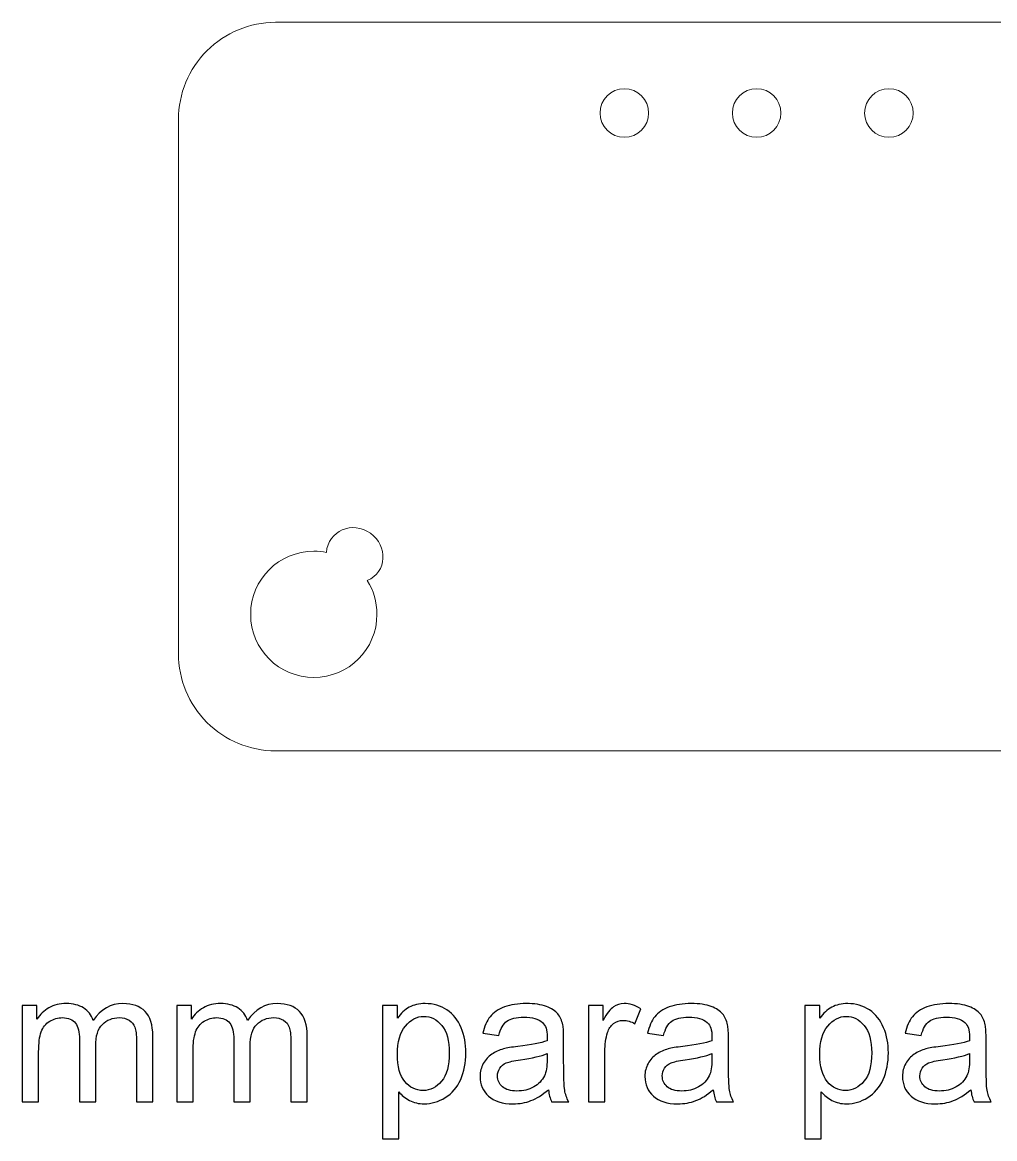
# Model space of a CAD drawing. Header units: millimetres. Extents: x -142 to 80, y -99 to 99.
# Drawn here: x -89.39 to -69.37, y -98.98 to -76 of the extents above; entities that cross this region are included whole.
import ezdxf

# ---------------------------------------------------------------- set-up
doc = ezdxf.new("R2010")
doc.units = ezdxf.units.MM
doc.header["$MEASUREMENT"] = 0
doc.layers.add('Layer 1', color=7, linetype='Continuous')

msp = doc.modelspace()

# ---------------------------------------------------------------- linework, layer by layer
at = {"layer": 'Layer 1', "lineweight": 15}
for points in [[(-84.171, -75.9999), (-84.7014, -75.9999), (-85.2101, -76.2106), (-85.5852, -76.5857), (-85.5852, -76.5857), (-85.9603, -76.9608), (-86.171, -77.4695), (-86.171, -77.9999)], [(-86.171, -88.9999), (-86.171, -89.5303), (-85.9603, -90.039), (-85.5852, -90.4141), (-85.5852, -90.4141), (-85.2101, -90.7892), (-84.7014, -90.9999), (-84.171, -90.9999)]]:
    msp.add_open_spline(points, degree=3, knots=[0, 0, 0, 0, 0.3333333, 0.3333333, 0.3333333, 0.3333333, 1, 1, 1, 1], dxfattribs=at)
for points in [[(-58.171, -75.9999), (-58.171, -75.9999), (-84.171, -75.9999), (-84.171, -75.9999)], [(-86.171, -77.9999), (-86.171, -77.9999), (-86.171, -88.9999), (-86.171, -88.9999)], [(-84.171, -90.9999), (-84.171, -90.9999), (-58.171, -90.9999), (-58.171, -90.9999)]]:
    msp.add_open_spline(points, degree=3, dxfattribs=at)
at = {"layer": 'Layer 1', "color": 5, "lineweight": 9}
for points in [[(-76.9908, -78.3671), (-76.7147, -78.3671), (-76.4909, -78.1433), (-76.4909, -77.8671), (-76.4909, -77.8671), (-76.4909, -77.591), (-76.7147, -77.3671), (-76.9908, -77.3671), (-76.9908, -77.3671), (-77.267, -77.3671), (-77.4908, -77.591), (-77.4908, -77.8671), (-77.4908, -77.8671), (-77.4908, -78.1433), (-77.267, -78.3671), (-76.9908, -78.3671)], [(-74.2674, -78.3671), (-73.9913, -78.3671), (-73.7674, -78.1433), (-73.7674, -77.8671), (-73.7674, -77.8671), (-73.7674, -77.591), (-73.9913, -77.3671), (-74.2674, -77.3671), (-74.2674, -77.3671), (-74.5436, -77.3671), (-74.7674, -77.591), (-74.7674, -77.8671), (-74.7674, -77.8671), (-74.7674, -78.1433), (-74.5436, -78.3671), (-74.2674, -78.3671)], [(-71.544, -78.3671), (-71.2678, -78.3671), (-71.044, -78.1433), (-71.044, -77.8671), (-71.044, -77.8671), (-71.044, -77.591), (-71.2678, -77.3671), (-71.544, -77.3671), (-71.544, -77.3671), (-71.8201, -77.3671), (-72.044, -77.591), (-72.044, -77.8671), (-72.044, -77.8671), (-72.044, -78.1433), (-71.8201, -78.3671), (-71.544, -78.3671)]]:
    msp.add_open_spline(points, degree=3, knots=[0, 0, 0, 0, 0.2, 0.2, 0.2, 0.2, 0.4, 0.4, 0.4, 0.4, 0.6, 0.6, 0.6, 0.6, 1, 1, 1, 1], dxfattribs=at)
at = {"layer": 'Layer 1', "color": 250, "lineweight": 9}
for points, knots in [([(-82.2841, -87.4958), (-81.8725, -87.3178), (-81.8546, -86.7776), (-82.2201, -86.5177), (-82.2201, -86.5177), (-82.5856, -86.258), (-83.0919, -86.4674), (-83.1246, -86.9147)], [0, 0, 0, 0, 0.3333333, 0.3333333, 0.3333333, 0.3333333, 1, 1, 1, 1]), ([(-82.2841, -87.4958), (-82.1575, -87.6963), (-82.0842, -87.934), (-82.0842, -88.1888), (-82.0842, -88.1888), (-82.0842, -88.9068), (-82.6662, -89.4888), (-83.3842, -89.4888), (-83.3842, -89.4888), (-84.1022, -89.4888), (-84.6842, -88.9068), (-84.6842, -88.1888), (-84.6842, -88.1888), (-84.6842, -87.4708), (-84.1022, -86.8888), (-83.3842, -86.8888), (-83.3842, -86.8888), (-83.2953, -86.8888), (-83.2084, -86.8977), (-83.1246, -86.9147)], [0, 0, 0, 0, 0.1666667, 0.1666667, 0.1666667, 0.1666667, 0.3333333, 0.3333333, 0.3333333, 0.3333333, 0.5, 0.5, 0.5, 0.5, 0.6666667, 0.6666667, 0.6666667, 0.6666667, 1, 1, 1, 1])]:
    msp.add_open_spline(points, degree=3, knots=knots, dxfattribs=at)
at = {"layer": 'Layer 1', "color": 250}
for points, knots in [([(-89.3855, -98.2257), (-89.3855, -98.2257), (-89.3855, -96.2454), (-89.3855, -96.2454), (-89.3855, -96.2454), (-89.3855, -96.2454), (-89.084, -96.2454), (-89.084, -96.2454), (-89.084, -96.2454), (-89.084, -96.2454), (-89.084, -96.5252), (-89.084, -96.5252), (-89.084, -96.5252), (-89.0224, -96.4286), (-88.9397, -96.3503), (-88.8367, -96.2918), (-88.8367, -96.2918), (-88.7336, -96.2327), (-88.6166, -96.2034), (-88.485, -96.2034), (-88.485, -96.2034), (-88.3387, -96.2034), (-88.2185, -96.234), (-88.1251, -96.2944), (-88.1251, -96.2944), (-88.0316, -96.3554), (-87.9654, -96.44), (-87.9273, -96.5494), (-87.9273, -96.5494), (-87.7696, -96.3185), (-87.5654, -96.2034), (-87.3136, -96.2034), (-87.3136, -96.2034), (-87.1165, -96.2034), (-86.9645, -96.2575), (-86.8589, -96.3662), (-86.8589, -96.3662), (-86.7527, -96.475), (-86.6993, -96.6422), (-86.6993, -96.868), (-86.6993, -96.868), (-86.6993, -96.868), (-86.6993, -98.2257), (-86.6993, -98.2257), (-86.6993, -98.2257), (-86.6993, -98.2257), (-87.0351, -98.2257), (-87.0351, -98.2257), (-87.0351, -98.2257), (-87.0351, -98.2257), (-87.0351, -96.9793), (-87.0351, -96.9793), (-87.0351, -96.9793), (-87.0351, -96.8457), (-87.0465, -96.7491), (-87.0681, -96.6899), (-87.0681, -96.6899), (-87.0898, -96.6308), (-87.1292, -96.5837), (-87.187, -96.5475), (-87.187, -96.5475), (-87.2443, -96.5112), (-87.3117, -96.4934), (-87.3886, -96.4934), (-87.3886, -96.4934), (-87.5285, -96.4934), (-87.6443, -96.5398), (-87.7365, -96.6321), (-87.7365, -96.6321), (-87.8287, -96.7249), (-87.8745, -96.8731), (-87.8745, -97.0766), (-87.8745, -97.0766), (-87.8745, -97.0766), (-87.8745, -98.2257), (-87.8745, -98.2257), (-87.8745, -98.2257), (-87.8745, -98.2257), (-88.2103, -98.2257), (-88.2103, -98.2257), (-88.2103, -98.2257), (-88.2103, -98.2257), (-88.2103, -96.9405), (-88.2103, -96.9405), (-88.2103, -96.9405), (-88.2103, -96.7917), (-88.2376, -96.6797), (-88.2923, -96.6053), (-88.2923, -96.6053), (-88.347, -96.5309), (-88.4367, -96.4934), (-88.5607, -96.4934), (-88.5607, -96.4934), (-88.6548, -96.4934), (-88.7419, -96.5182), (-88.822, -96.5678), (-88.822, -96.5678), (-88.9022, -96.6174), (-88.96, -96.6899), (-88.9963, -96.7859), (-88.9963, -96.7859), (-89.0319, -96.8813), (-89.0497, -97.0193), (-89.0497, -97.1993), (-89.0497, -97.1993), (-89.0497, -97.1993), (-89.0497, -98.2257), (-89.0497, -98.2257), (-89.0497, -98.2257), (-89.0497, -98.2257), (-89.3855, -98.2257), (-89.3855, -98.2257)], [0, 0, 0, 0, 0.0344828, 0.0344828, 0.0344828, 0.0344828, 0.0689655, 0.0689655, 0.0689655, 0.0689655, 0.1034483, 0.1034483, 0.1034483, 0.1034483, 0.137931, 0.137931, 0.137931, 0.137931, 0.1724138, 0.1724138, 0.1724138, 0.1724138, 0.2068966, 0.2068966, 0.2068966, 0.2068966, 0.2413793, 0.2413793, 0.2413793, 0.2413793, 0.2758621, 0.2758621, 0.2758621, 0.2758621, 0.3103448, 0.3103448, 0.3103448, 0.3103448, 0.3448276, 0.3448276, 0.3448276, 0.3448276, 0.3793103, 0.3793103, 0.3793103, 0.3793103, 0.4137931, 0.4137931, 0.4137931, 0.4137931, 0.4482759, 0.4482759, 0.4482759, 0.4482759, 0.4827586, 0.4827586, 0.4827586, 0.4827586, 0.5172414, 0.5172414, 0.5172414, 0.5172414, 0.5517241, 0.5517241, 0.5517241, 0.5517241, 0.5862069, 0.5862069, 0.5862069, 0.5862069, 0.6206897, 0.6206897, 0.6206897, 0.6206897, 0.6551724, 0.6551724, 0.6551724, 0.6551724, 0.6896552, 0.6896552, 0.6896552, 0.6896552, 0.7241379, 0.7241379, 0.7241379, 0.7241379, 0.7586207, 0.7586207, 0.7586207, 0.7586207, 0.7931034, 0.7931034, 0.7931034, 0.7931034, 0.8275862, 0.8275862, 0.8275862, 0.8275862, 0.862069, 0.862069, 0.862069, 0.862069, 0.8965517, 0.8965517, 0.8965517, 0.8965517, 0.9310345, 0.9310345, 0.9310345, 0.9310345, 1, 1, 1, 1]), ([(-86.2071, -98.2257), (-86.2071, -98.2257), (-86.2071, -96.2454), (-86.2071, -96.2454), (-86.2071, -96.2454), (-86.2071, -96.2454), (-85.9056, -96.2454), (-85.9056, -96.2454), (-85.9056, -96.2454), (-85.9056, -96.2454), (-85.9056, -96.5252), (-85.9056, -96.5252), (-85.9056, -96.5252), (-85.844, -96.4286), (-85.7613, -96.3503), (-85.6583, -96.2918), (-85.6583, -96.2918), (-85.5552, -96.2327), (-85.4382, -96.2034), (-85.3066, -96.2034), (-85.3066, -96.2034), (-85.1603, -96.2034), (-85.0401, -96.234), (-84.9467, -96.2944), (-84.9467, -96.2944), (-84.8532, -96.3554), (-84.787, -96.44), (-84.7489, -96.5494), (-84.7489, -96.5494), (-84.5912, -96.3185), (-84.387, -96.2034), (-84.1352, -96.2034), (-84.1352, -96.2034), (-83.9381, -96.2034), (-83.7861, -96.2575), (-83.6805, -96.3662), (-83.6805, -96.3662), (-83.5743, -96.475), (-83.5209, -96.6422), (-83.5209, -96.868), (-83.5209, -96.868), (-83.5209, -96.868), (-83.5209, -98.2257), (-83.5209, -98.2257), (-83.5209, -98.2257), (-83.5209, -98.2257), (-83.8567, -98.2257), (-83.8567, -98.2257), (-83.8567, -98.2257), (-83.8567, -98.2257), (-83.8567, -96.9793), (-83.8567, -96.9793), (-83.8567, -96.9793), (-83.8567, -96.8457), (-83.8681, -96.7491), (-83.8897, -96.6899), (-83.8897, -96.6899), (-83.9114, -96.6308), (-83.9508, -96.5837), (-84.0086, -96.5475), (-84.0086, -96.5475), (-84.0659, -96.5112), (-84.1333, -96.4934), (-84.2102, -96.4934), (-84.2102, -96.4934), (-84.3501, -96.4934), (-84.4659, -96.5398), (-84.5581, -96.6321), (-84.5581, -96.6321), (-84.6503, -96.7249), (-84.6961, -96.8731), (-84.6961, -97.0766), (-84.6961, -97.0766), (-84.6961, -97.0766), (-84.6961, -98.2257), (-84.6961, -98.2257), (-84.6961, -98.2257), (-84.6961, -98.2257), (-85.0319, -98.2257), (-85.0319, -98.2257), (-85.0319, -98.2257), (-85.0319, -98.2257), (-85.0319, -96.9405), (-85.0319, -96.9405), (-85.0319, -96.9405), (-85.0319, -96.7917), (-85.0592, -96.6797), (-85.1139, -96.6053), (-85.1139, -96.6053), (-85.1686, -96.5309), (-85.2583, -96.4934), (-85.3823, -96.4934), (-85.3823, -96.4934), (-85.4764, -96.4934), (-85.5635, -96.5182), (-85.6436, -96.5678), (-85.6436, -96.5678), (-85.7238, -96.6174), (-85.7816, -96.6899), (-85.8179, -96.7859), (-85.8179, -96.7859), (-85.8535, -96.8813), (-85.8713, -97.0193), (-85.8713, -97.1993), (-85.8713, -97.1993), (-85.8713, -97.1993), (-85.8713, -98.2257), (-85.8713, -98.2257), (-85.8713, -98.2257), (-85.8713, -98.2257), (-86.2071, -98.2257), (-86.2071, -98.2257)], [0, 0, 0, 0, 0.0344828, 0.0344828, 0.0344828, 0.0344828, 0.0689655, 0.0689655, 0.0689655, 0.0689655, 0.1034483, 0.1034483, 0.1034483, 0.1034483, 0.137931, 0.137931, 0.137931, 0.137931, 0.1724138, 0.1724138, 0.1724138, 0.1724138, 0.2068966, 0.2068966, 0.2068966, 0.2068966, 0.2413793, 0.2413793, 0.2413793, 0.2413793, 0.2758621, 0.2758621, 0.2758621, 0.2758621, 0.3103448, 0.3103448, 0.3103448, 0.3103448, 0.3448276, 0.3448276, 0.3448276, 0.3448276, 0.3793103, 0.3793103, 0.3793103, 0.3793103, 0.4137931, 0.4137931, 0.4137931, 0.4137931, 0.4482759, 0.4482759, 0.4482759, 0.4482759, 0.4827586, 0.4827586, 0.4827586, 0.4827586, 0.5172414, 0.5172414, 0.5172414, 0.5172414, 0.5517241, 0.5517241, 0.5517241, 0.5517241, 0.5862069, 0.5862069, 0.5862069, 0.5862069, 0.6206897, 0.6206897, 0.6206897, 0.6206897, 0.6551724, 0.6551724, 0.6551724, 0.6551724, 0.6896552, 0.6896552, 0.6896552, 0.6896552, 0.7241379, 0.7241379, 0.7241379, 0.7241379, 0.7586207, 0.7586207, 0.7586207, 0.7586207, 0.7931034, 0.7931034, 0.7931034, 0.7931034, 0.8275862, 0.8275862, 0.8275862, 0.8275862, 0.862069, 0.862069, 0.862069, 0.862069, 0.8965517, 0.8965517, 0.8965517, 0.8965517, 0.9310345, 0.9310345, 0.9310345, 0.9310345, 1, 1, 1, 1]), ([(-81.9686, -98.985), (-81.9686, -98.985), (-81.9686, -96.2454), (-81.9686, -96.2454), (-81.9686, -96.2454), (-81.9686, -96.2454), (-81.6633, -96.2454), (-81.6633, -96.2454), (-81.6633, -96.2454), (-81.6633, -96.2454), (-81.6633, -96.5055), (-81.6633, -96.5055), (-81.6633, -96.5055), (-81.5915, -96.405), (-81.5101, -96.3293), (-81.4191, -96.2791), (-81.4191, -96.2791), (-81.3288, -96.2289), (-81.2188, -96.2034), (-81.0897, -96.2034), (-81.0897, -96.2034), (-80.9206, -96.2034), (-80.7717, -96.2467), (-80.6426, -96.3338), (-80.6426, -96.3338), (-80.5136, -96.4203), (-80.4163, -96.543), (-80.3501, -96.7007), (-80.3501, -96.7007), (-80.2846, -96.8591), (-80.2516, -97.0321), (-80.2516, -97.2209), (-80.2516, -97.2209), (-80.2516, -97.4225), (-80.2878, -97.6044), (-80.3603, -97.7666), (-80.3603, -97.7666), (-80.4328, -97.9281), (-80.5384, -98.0521), (-80.677, -98.1386), (-80.677, -98.1386), (-80.815, -98.2244), (-80.9606, -98.2677), (-81.1132, -98.2677), (-81.1132, -98.2677), (-81.2252, -98.2677), (-81.3256, -98.2441), (-81.414, -98.1971), (-81.414, -98.1971), (-81.5031, -98.15), (-81.5756, -98.0909), (-81.6328, -98.019), (-81.6328, -98.019), (-81.6328, -98.019), (-81.6328, -98.985), (-81.6328, -98.985), (-81.6328, -98.985), (-81.6328, -98.985), (-81.9686, -98.985), (-81.9686, -98.985)], [0, 0, 0, 0, 0.0625, 0.0625, 0.0625, 0.0625, 0.125, 0.125, 0.125, 0.125, 0.1875, 0.1875, 0.1875, 0.1875, 0.25, 0.25, 0.25, 0.25, 0.3125, 0.3125, 0.3125, 0.3125, 0.375, 0.375, 0.375, 0.375, 0.4375, 0.4375, 0.4375, 0.4375, 0.5, 0.5, 0.5, 0.5, 0.5625, 0.5625, 0.5625, 0.5625, 0.625, 0.625, 0.625, 0.625, 0.6875, 0.6875, 0.6875, 0.6875, 0.75, 0.75, 0.75, 0.75, 0.8125, 0.8125, 0.8125, 0.8125, 0.875, 0.875, 0.875, 0.875, 1, 1, 1, 1]), ([(-78.553, -97.9777), (-78.6776, -98.0839), (-78.7978, -98.1583), (-78.9129, -98.2022), (-78.9129, -98.2022), (-79.028, -98.246), (-79.1514, -98.2677), (-79.2837, -98.2677), (-79.2837, -98.2677), (-79.5012, -98.2677), (-79.6684, -98.2149), (-79.7854, -98.1087), (-79.7854, -98.1087), (-79.9024, -98.0031), (-79.9609, -97.8677), (-79.9609, -97.703), (-79.9609, -97.703), (-79.9609, -97.6063), (-79.9387, -97.5179), (-79.8948, -97.4378), (-79.8948, -97.4378), (-79.8503, -97.3577), (-79.7924, -97.2941), (-79.7212, -97.2457), (-79.7212, -97.2457), (-79.6493, -97.1974), (-79.5692, -97.1605), (-79.4795, -97.1357), (-79.4795, -97.1357), (-79.4134, -97.1185), (-79.3136, -97.102), (-79.1806, -97.0855), (-79.1806, -97.0855), (-78.9097, -97.0537), (-78.7094, -97.0149), (-78.5816, -96.9704), (-78.5816, -96.9704), (-78.5803, -96.9246), (-78.5797, -96.8953), (-78.5797, -96.8832), (-78.5797, -96.8832), (-78.5797, -96.7472), (-78.6115, -96.6511), (-78.6751, -96.5952), (-78.6751, -96.5952), (-78.7609, -96.5195), (-78.8888, -96.482), (-79.0579, -96.482), (-79.0579, -96.482), (-79.2163, -96.482), (-79.3333, -96.51), (-79.4083, -96.5653), (-79.4083, -96.5653), (-79.484, -96.6206), (-79.5393, -96.7185), (-79.5756, -96.8597), (-79.5756, -96.8597), (-79.5756, -96.8597), (-79.9037, -96.8139), (-79.9037, -96.8139), (-79.9037, -96.8139), (-79.8738, -96.6734), (-79.8248, -96.5596), (-79.7562, -96.4731), (-79.7562, -96.4731), (-79.6875, -96.3866), (-79.5883, -96.3204), (-79.4586, -96.2734), (-79.4586, -96.2734), (-79.3295, -96.227), (-79.1787, -96.2034), (-79.0083, -96.2034), (-79.0083, -96.2034), (-78.8392, -96.2034), (-78.7012, -96.2231), (-78.595, -96.2632), (-78.595, -96.2632), (-78.4894, -96.3033), (-78.4112, -96.3529), (-78.3616, -96.4133), (-78.3616, -96.4133), (-78.312, -96.4737), (-78.277, -96.55), (-78.2566, -96.6422), (-78.2566, -96.6422), (-78.2458, -96.6995), (-78.2401, -96.8025), (-78.2401, -96.9507), (-78.2401, -96.9507), (-78.2401, -96.9507), (-78.2401, -97.3958), (-78.2401, -97.3958), (-78.2401, -97.3958), (-78.2401, -97.7068), (-78.2331, -97.9033), (-78.2191, -97.9866), (-78.2191, -97.9866), (-78.2058, -98.0699), (-78.1778, -98.1494), (-78.1371, -98.2257), (-78.1371, -98.2257), (-78.1371, -98.2257), (-78.4881, -98.2257), (-78.4881, -98.2257), (-78.4881, -98.2257), (-78.5218, -98.1551), (-78.5434, -98.0724), (-78.553, -97.9777)], [0, 0, 0, 0, 0.0357143, 0.0357143, 0.0357143, 0.0357143, 0.0714286, 0.0714286, 0.0714286, 0.0714286, 0.1071429, 0.1071429, 0.1071429, 0.1071429, 0.1428571, 0.1428571, 0.1428571, 0.1428571, 0.1785714, 0.1785714, 0.1785714, 0.1785714, 0.2142857, 0.2142857, 0.2142857, 0.2142857, 0.25, 0.25, 0.25, 0.25, 0.2857143, 0.2857143, 0.2857143, 0.2857143, 0.3214286, 0.3214286, 0.3214286, 0.3214286, 0.3571429, 0.3571429, 0.3571429, 0.3571429, 0.3928571, 0.3928571, 0.3928571, 0.3928571, 0.4285714, 0.4285714, 0.4285714, 0.4285714, 0.4642857, 0.4642857, 0.4642857, 0.4642857, 0.5, 0.5, 0.5, 0.5, 0.5357143, 0.5357143, 0.5357143, 0.5357143, 0.5714286, 0.5714286, 0.5714286, 0.5714286, 0.6071429, 0.6071429, 0.6071429, 0.6071429, 0.6428571, 0.6428571, 0.6428571, 0.6428571, 0.6785714, 0.6785714, 0.6785714, 0.6785714, 0.7142857, 0.7142857, 0.7142857, 0.7142857, 0.75, 0.75, 0.75, 0.75, 0.7857143, 0.7857143, 0.7857143, 0.7857143, 0.8214286, 0.8214286, 0.8214286, 0.8214286, 0.8571429, 0.8571429, 0.8571429, 0.8571429, 0.8928571, 0.8928571, 0.8928571, 0.8928571, 0.9285714, 0.9285714, 0.9285714, 0.9285714, 1, 1, 1, 1]), ([(-77.7282, -98.2257), (-77.7282, -98.2257), (-77.7282, -96.2454), (-77.7282, -96.2454), (-77.7282, -96.2454), (-77.7282, -96.2454), (-77.4268, -96.2454), (-77.4268, -96.2454), (-77.4268, -96.2454), (-77.4268, -96.2454), (-77.4268, -96.5487), (-77.4268, -96.5487), (-77.4268, -96.5487), (-77.3498, -96.4082), (-77.2786, -96.3154), (-77.2131, -96.2708), (-77.2131, -96.2708), (-77.1476, -96.2257), (-77.0757, -96.2034), (-76.9975, -96.2034), (-76.9975, -96.2034), (-76.8843, -96.2034), (-76.7692, -96.239), (-76.6522, -96.3096), (-76.6522, -96.3096), (-76.6522, -96.3096), (-76.7717, -96.6193), (-76.7717, -96.6193), (-76.7717, -96.6193), (-76.8531, -96.5735), (-76.9345, -96.5507), (-77.0159, -96.5507), (-77.0159, -96.5507), (-77.0891, -96.5507), (-77.1546, -96.5729), (-77.2124, -96.6168), (-77.2124, -96.6168), (-77.2703, -96.6607), (-77.3116, -96.7217), (-77.3365, -96.7999), (-77.3365, -96.7999), (-77.374, -96.9189), (-77.3924, -97.0492), (-77.3924, -97.191), (-77.3924, -97.191), (-77.3924, -97.191), (-77.3924, -98.2257), (-77.3924, -98.2257), (-77.3924, -98.2257), (-77.3924, -98.2257), (-77.7282, -98.2257), (-77.7282, -98.2257)], [0, 0, 0, 0, 0.0714286, 0.0714286, 0.0714286, 0.0714286, 0.1428571, 0.1428571, 0.1428571, 0.1428571, 0.2142857, 0.2142857, 0.2142857, 0.2142857, 0.2857143, 0.2857143, 0.2857143, 0.2857143, 0.3571429, 0.3571429, 0.3571429, 0.3571429, 0.4285714, 0.4285714, 0.4285714, 0.4285714, 0.5, 0.5, 0.5, 0.5, 0.5714286, 0.5714286, 0.5714286, 0.5714286, 0.6428571, 0.6428571, 0.6428571, 0.6428571, 0.7142857, 0.7142857, 0.7142857, 0.7142857, 0.7857143, 0.7857143, 0.7857143, 0.7857143, 0.8571429, 0.8571429, 0.8571429, 0.8571429, 1, 1, 1, 1]), ([(-75.1603, -97.9777), (-75.2849, -98.0839), (-75.4051, -98.1583), (-75.5202, -98.2022), (-75.5202, -98.2022), (-75.6353, -98.246), (-75.7587, -98.2677), (-75.891, -98.2677), (-75.891, -98.2677), (-76.1085, -98.2677), (-76.2757, -98.2149), (-76.3927, -98.1087), (-76.3927, -98.1087), (-76.5097, -98.0031), (-76.5682, -97.8677), (-76.5682, -97.703), (-76.5682, -97.703), (-76.5682, -97.6063), (-76.546, -97.5179), (-76.5021, -97.4378), (-76.5021, -97.4378), (-76.4576, -97.3577), (-76.3997, -97.2941), (-76.3285, -97.2457), (-76.3285, -97.2457), (-76.2566, -97.1974), (-76.1765, -97.1605), (-76.0868, -97.1357), (-76.0868, -97.1357), (-76.0207, -97.1185), (-75.9209, -97.102), (-75.7879, -97.0855), (-75.7879, -97.0855), (-75.517, -97.0537), (-75.3167, -97.0149), (-75.1889, -96.9704), (-75.1889, -96.9704), (-75.1876, -96.9246), (-75.187, -96.8953), (-75.187, -96.8832), (-75.187, -96.8832), (-75.187, -96.7472), (-75.2188, -96.6511), (-75.2824, -96.5952), (-75.2824, -96.5952), (-75.3682, -96.5195), (-75.4961, -96.482), (-75.6652, -96.482), (-75.6652, -96.482), (-75.8236, -96.482), (-75.9406, -96.51), (-76.0156, -96.5653), (-76.0156, -96.5653), (-76.0913, -96.6206), (-76.1466, -96.7185), (-76.1829, -96.8597), (-76.1829, -96.8597), (-76.1829, -96.8597), (-76.511, -96.8139), (-76.511, -96.8139), (-76.511, -96.8139), (-76.4811, -96.6734), (-76.4321, -96.5596), (-76.3635, -96.4731), (-76.3635, -96.4731), (-76.2948, -96.3866), (-76.1956, -96.3204), (-76.0659, -96.2734), (-76.0659, -96.2734), (-75.9368, -96.227), (-75.786, -96.2034), (-75.6156, -96.2034), (-75.6156, -96.2034), (-75.4465, -96.2034), (-75.3085, -96.2231), (-75.2023, -96.2632), (-75.2023, -96.2632), (-75.0967, -96.3033), (-75.0185, -96.3529), (-74.9689, -96.4133), (-74.9689, -96.4133), (-74.9193, -96.4737), (-74.8843, -96.55), (-74.8639, -96.6422), (-74.8639, -96.6422), (-74.8531, -96.6995), (-74.8474, -96.8025), (-74.8474, -96.9507), (-74.8474, -96.9507), (-74.8474, -96.9507), (-74.8474, -97.3958), (-74.8474, -97.3958), (-74.8474, -97.3958), (-74.8474, -97.7068), (-74.8404, -97.9033), (-74.8264, -97.9866), (-74.8264, -97.9866), (-74.8131, -98.0699), (-74.7851, -98.1494), (-74.7444, -98.2257), (-74.7444, -98.2257), (-74.7444, -98.2257), (-75.0954, -98.2257), (-75.0954, -98.2257), (-75.0954, -98.2257), (-75.1291, -98.1551), (-75.1507, -98.0724), (-75.1603, -97.9777)], [0, 0, 0, 0, 0.0357143, 0.0357143, 0.0357143, 0.0357143, 0.0714286, 0.0714286, 0.0714286, 0.0714286, 0.1071429, 0.1071429, 0.1071429, 0.1071429, 0.1428571, 0.1428571, 0.1428571, 0.1428571, 0.1785714, 0.1785714, 0.1785714, 0.1785714, 0.2142857, 0.2142857, 0.2142857, 0.2142857, 0.25, 0.25, 0.25, 0.25, 0.2857143, 0.2857143, 0.2857143, 0.2857143, 0.3214286, 0.3214286, 0.3214286, 0.3214286, 0.3571429, 0.3571429, 0.3571429, 0.3571429, 0.3928571, 0.3928571, 0.3928571, 0.3928571, 0.4285714, 0.4285714, 0.4285714, 0.4285714, 0.4642857, 0.4642857, 0.4642857, 0.4642857, 0.5, 0.5, 0.5, 0.5, 0.5357143, 0.5357143, 0.5357143, 0.5357143, 0.5714286, 0.5714286, 0.5714286, 0.5714286, 0.6071429, 0.6071429, 0.6071429, 0.6071429, 0.6428571, 0.6428571, 0.6428571, 0.6428571, 0.6785714, 0.6785714, 0.6785714, 0.6785714, 0.7142857, 0.7142857, 0.7142857, 0.7142857, 0.75, 0.75, 0.75, 0.75, 0.7857143, 0.7857143, 0.7857143, 0.7857143, 0.8214286, 0.8214286, 0.8214286, 0.8214286, 0.8571429, 0.8571429, 0.8571429, 0.8571429, 0.8928571, 0.8928571, 0.8928571, 0.8928571, 0.9285714, 0.9285714, 0.9285714, 0.9285714, 1, 1, 1, 1]), ([(-73.2716, -98.985), (-73.2716, -98.985), (-73.2716, -96.2454), (-73.2716, -96.2454), (-73.2716, -96.2454), (-73.2716, -96.2454), (-72.9663, -96.2454), (-72.9663, -96.2454), (-72.9663, -96.2454), (-72.9663, -96.2454), (-72.9663, -96.5055), (-72.9663, -96.5055), (-72.9663, -96.5055), (-72.8945, -96.405), (-72.8131, -96.3293), (-72.7221, -96.2791), (-72.7221, -96.2791), (-72.6318, -96.2289), (-72.5218, -96.2034), (-72.3927, -96.2034), (-72.3927, -96.2034), (-72.2236, -96.2034), (-72.0747, -96.2467), (-71.9456, -96.3338), (-71.9456, -96.3338), (-71.8166, -96.4203), (-71.7193, -96.543), (-71.6531, -96.7007), (-71.6531, -96.7007), (-71.5876, -96.8591), (-71.5546, -97.0321), (-71.5546, -97.2209), (-71.5546, -97.2209), (-71.5546, -97.4225), (-71.5908, -97.6044), (-71.6633, -97.7666), (-71.6633, -97.7666), (-71.7358, -97.9281), (-71.8414, -98.0521), (-71.98, -98.1386), (-71.98, -98.1386), (-72.118, -98.2244), (-72.2636, -98.2677), (-72.4162, -98.2677), (-72.4162, -98.2677), (-72.5282, -98.2677), (-72.6286, -98.2441), (-72.717, -98.1971), (-72.717, -98.1971), (-72.8061, -98.15), (-72.8786, -98.0909), (-72.9358, -98.019), (-72.9358, -98.019), (-72.9358, -98.019), (-72.9358, -98.985), (-72.9358, -98.985), (-72.9358, -98.985), (-72.9358, -98.985), (-73.2716, -98.985), (-73.2716, -98.985)], [0, 0, 0, 0, 0.0625, 0.0625, 0.0625, 0.0625, 0.125, 0.125, 0.125, 0.125, 0.1875, 0.1875, 0.1875, 0.1875, 0.25, 0.25, 0.25, 0.25, 0.3125, 0.3125, 0.3125, 0.3125, 0.375, 0.375, 0.375, 0.375, 0.4375, 0.4375, 0.4375, 0.4375, 0.5, 0.5, 0.5, 0.5, 0.5625, 0.5625, 0.5625, 0.5625, 0.625, 0.625, 0.625, 0.625, 0.6875, 0.6875, 0.6875, 0.6875, 0.75, 0.75, 0.75, 0.75, 0.8125, 0.8125, 0.8125, 0.8125, 0.875, 0.875, 0.875, 0.875, 1, 1, 1, 1]), ([(-69.856, -97.9777), (-69.9806, -98.0839), (-70.1008, -98.1583), (-70.2159, -98.2022), (-70.2159, -98.2022), (-70.331, -98.246), (-70.4544, -98.2677), (-70.5867, -98.2677), (-70.5867, -98.2677), (-70.8042, -98.2677), (-70.9714, -98.2149), (-71.0884, -98.1087), (-71.0884, -98.1087), (-71.2054, -98.0031), (-71.2639, -97.8677), (-71.2639, -97.703), (-71.2639, -97.703), (-71.2639, -97.6063), (-71.2417, -97.5179), (-71.1978, -97.4378), (-71.1978, -97.4378), (-71.1533, -97.3577), (-71.0954, -97.2941), (-71.0242, -97.2457), (-71.0242, -97.2457), (-70.9523, -97.1974), (-70.8722, -97.1605), (-70.7825, -97.1357), (-70.7825, -97.1357), (-70.7164, -97.1185), (-70.6166, -97.102), (-70.4836, -97.0855), (-70.4836, -97.0855), (-70.2127, -97.0537), (-70.0124, -97.0149), (-69.8846, -96.9704), (-69.8846, -96.9704), (-69.8833, -96.9246), (-69.8827, -96.8953), (-69.8827, -96.8832), (-69.8827, -96.8832), (-69.8827, -96.7472), (-69.9145, -96.6511), (-69.9781, -96.5952), (-69.9781, -96.5952), (-70.0639, -96.5195), (-70.1918, -96.482), (-70.3609, -96.482), (-70.3609, -96.482), (-70.5193, -96.482), (-70.6363, -96.51), (-70.7113, -96.5653), (-70.7113, -96.5653), (-70.787, -96.6206), (-70.8423, -96.7185), (-70.8786, -96.8597), (-70.8786, -96.8597), (-70.8786, -96.8597), (-71.2067, -96.8139), (-71.2067, -96.8139), (-71.2067, -96.8139), (-71.1768, -96.6734), (-71.1278, -96.5596), (-71.0592, -96.4731), (-71.0592, -96.4731), (-70.9905, -96.3866), (-70.8913, -96.3204), (-70.7616, -96.2734), (-70.7616, -96.2734), (-70.6325, -96.227), (-70.4817, -96.2034), (-70.3113, -96.2034), (-70.3113, -96.2034), (-70.1422, -96.2034), (-70.0042, -96.2231), (-69.898, -96.2632), (-69.898, -96.2632), (-69.7924, -96.3033), (-69.7142, -96.3529), (-69.6646, -96.4133), (-69.6646, -96.4133), (-69.615, -96.4737), (-69.58, -96.55), (-69.5596, -96.6422), (-69.5596, -96.6422), (-69.5488, -96.6995), (-69.5431, -96.8025), (-69.5431, -96.9507), (-69.5431, -96.9507), (-69.5431, -96.9507), (-69.5431, -97.3958), (-69.5431, -97.3958), (-69.5431, -97.3958), (-69.5431, -97.7068), (-69.5361, -97.9033), (-69.5221, -97.9866), (-69.5221, -97.9866), (-69.5088, -98.0699), (-69.4808, -98.1494), (-69.4401, -98.2257), (-69.4401, -98.2257), (-69.4401, -98.2257), (-69.7911, -98.2257), (-69.7911, -98.2257), (-69.7911, -98.2257), (-69.8248, -98.1551), (-69.8464, -98.0724), (-69.856, -97.9777)], [0, 0, 0, 0, 0.0357143, 0.0357143, 0.0357143, 0.0357143, 0.0714286, 0.0714286, 0.0714286, 0.0714286, 0.1071429, 0.1071429, 0.1071429, 0.1071429, 0.1428571, 0.1428571, 0.1428571, 0.1428571, 0.1785714, 0.1785714, 0.1785714, 0.1785714, 0.2142857, 0.2142857, 0.2142857, 0.2142857, 0.25, 0.25, 0.25, 0.25, 0.2857143, 0.2857143, 0.2857143, 0.2857143, 0.3214286, 0.3214286, 0.3214286, 0.3214286, 0.3571429, 0.3571429, 0.3571429, 0.3571429, 0.3928571, 0.3928571, 0.3928571, 0.3928571, 0.4285714, 0.4285714, 0.4285714, 0.4285714, 0.4642857, 0.4642857, 0.4642857, 0.4642857, 0.5, 0.5, 0.5, 0.5, 0.5357143, 0.5357143, 0.5357143, 0.5357143, 0.5714286, 0.5714286, 0.5714286, 0.5714286, 0.6071429, 0.6071429, 0.6071429, 0.6071429, 0.6428571, 0.6428571, 0.6428571, 0.6428571, 0.6785714, 0.6785714, 0.6785714, 0.6785714, 0.7142857, 0.7142857, 0.7142857, 0.7142857, 0.75, 0.75, 0.75, 0.75, 0.7857143, 0.7857143, 0.7857143, 0.7857143, 0.8214286, 0.8214286, 0.8214286, 0.8214286, 0.8571429, 0.8571429, 0.8571429, 0.8571429, 0.8928571, 0.8928571, 0.8928571, 0.8928571, 0.9285714, 0.9285714, 0.9285714, 0.9285714, 1, 1, 1, 1]), ([(-81.6633, -97.2476), (-81.6633, -97.5014), (-81.6118, -97.689), (-81.5094, -97.8104), (-81.5094, -97.8104), (-81.4064, -97.9319), (-81.2818, -97.9929), (-81.1355, -97.9929), (-81.1355, -97.9929), (-80.9867, -97.9929), (-80.8595, -97.93), (-80.7539, -97.8041), (-80.7539, -97.8041), (-80.6477, -97.6782), (-80.595, -97.4836), (-80.595, -97.2197), (-80.595, -97.2197), (-80.595, -96.9678), (-80.6465, -96.7796), (-80.7501, -96.6543), (-80.7501, -96.6543), (-80.8538, -96.529), (-80.9772, -96.4667), (-81.1209, -96.4667), (-81.1209, -96.4667), (-81.2633, -96.4667), (-81.3892, -96.5335), (-81.4986, -96.6664), (-81.4986, -96.6664), (-81.6086, -96.7999), (-81.6633, -96.9933), (-81.6633, -97.2476)], [0, 0, 0, 0, 0.1111111, 0.1111111, 0.1111111, 0.1111111, 0.2222222, 0.2222222, 0.2222222, 0.2222222, 0.3333333, 0.3333333, 0.3333333, 0.3333333, 0.4444444, 0.4444444, 0.4444444, 0.4444444, 0.5555556, 0.5555556, 0.5555556, 0.5555556, 0.6666667, 0.6666667, 0.6666667, 0.6666667, 0.7777778, 0.7777778, 0.7777778, 0.7777778, 1, 1, 1, 1]), ([(-72.9663, -97.2476), (-72.9663, -97.5014), (-72.9148, -97.689), (-72.8124, -97.8104), (-72.8124, -97.8104), (-72.7094, -97.9319), (-72.5848, -97.9929), (-72.4385, -97.9929), (-72.4385, -97.9929), (-72.2897, -97.9929), (-72.1625, -97.93), (-72.0569, -97.8041), (-72.0569, -97.8041), (-71.9507, -97.6782), (-71.898, -97.4836), (-71.898, -97.2197), (-71.898, -97.2197), (-71.898, -96.9678), (-71.9495, -96.7796), (-72.0531, -96.6543), (-72.0531, -96.6543), (-72.1568, -96.529), (-72.2802, -96.4667), (-72.4239, -96.4667), (-72.4239, -96.4667), (-72.5663, -96.4667), (-72.6922, -96.5335), (-72.8016, -96.6664), (-72.8016, -96.6664), (-72.9116, -96.7999), (-72.9663, -96.9933), (-72.9663, -97.2476)], [0, 0, 0, 0, 0.1111111, 0.1111111, 0.1111111, 0.1111111, 0.2222222, 0.2222222, 0.2222222, 0.2222222, 0.3333333, 0.3333333, 0.3333333, 0.3333333, 0.4444444, 0.4444444, 0.4444444, 0.4444444, 0.5555556, 0.5555556, 0.5555556, 0.5555556, 0.6666667, 0.6666667, 0.6666667, 0.6666667, 0.7777778, 0.7777778, 0.7777778, 0.7777778, 1, 1, 1, 1]), ([(-78.5797, -97.2336), (-78.7018, -97.2832), (-78.8849, -97.3252), (-79.1291, -97.3596), (-79.1291, -97.3596), (-79.2678, -97.3793), (-79.3657, -97.4015), (-79.4229, -97.4263), (-79.4229, -97.4263), (-79.4802, -97.4511), (-79.5241, -97.4874), (-79.5552, -97.5344), (-79.5552, -97.5344), (-79.5864, -97.5821), (-79.6023, -97.6349), (-79.6023, -97.6934), (-79.6023, -97.6934), (-79.6023, -97.7818), (-79.5686, -97.8562), (-79.5005, -97.9154), (-79.5005, -97.9154), (-79.4325, -97.9745), (-79.3333, -98.0044), (-79.2029, -98.0044), (-79.2029, -98.0044), (-79.0738, -98.0044), (-78.9587, -97.9764), (-78.8576, -97.9198), (-78.8576, -97.9198), (-78.7571, -97.8639), (-78.6827, -97.7869), (-78.6357, -97.6896), (-78.6357, -97.6896), (-78.5994, -97.6139), (-78.5816, -97.5026), (-78.5816, -97.3557), (-78.5816, -97.3557), (-78.5816, -97.3557), (-78.5797, -97.2336), (-78.5797, -97.2336)], [0, 0, 0, 0, 0.0909091, 0.0909091, 0.0909091, 0.0909091, 0.1818182, 0.1818182, 0.1818182, 0.1818182, 0.2727273, 0.2727273, 0.2727273, 0.2727273, 0.3636364, 0.3636364, 0.3636364, 0.3636364, 0.4545455, 0.4545455, 0.4545455, 0.4545455, 0.5454545, 0.5454545, 0.5454545, 0.5454545, 0.6363636, 0.6363636, 0.6363636, 0.6363636, 0.7272727, 0.7272727, 0.7272727, 0.7272727, 0.8181818, 0.8181818, 0.8181818, 0.8181818, 1, 1, 1, 1]), ([(-75.187, -97.2336), (-75.3091, -97.2832), (-75.4922, -97.3252), (-75.7364, -97.3596), (-75.7364, -97.3596), (-75.8751, -97.3793), (-75.973, -97.4015), (-76.0302, -97.4263), (-76.0302, -97.4263), (-76.0875, -97.4511), (-76.1314, -97.4874), (-76.1625, -97.5344), (-76.1625, -97.5344), (-76.1937, -97.5821), (-76.2096, -97.6349), (-76.2096, -97.6934), (-76.2096, -97.6934), (-76.2096, -97.7818), (-76.1759, -97.8562), (-76.1078, -97.9154), (-76.1078, -97.9154), (-76.0398, -97.9745), (-75.9406, -98.0044), (-75.8102, -98.0044), (-75.8102, -98.0044), (-75.6811, -98.0044), (-75.566, -97.9764), (-75.4649, -97.9198), (-75.4649, -97.9198), (-75.3644, -97.8639), (-75.29, -97.7869), (-75.243, -97.6896), (-75.243, -97.6896), (-75.2067, -97.6139), (-75.1889, -97.5026), (-75.1889, -97.3557), (-75.1889, -97.3557), (-75.1889, -97.3557), (-75.187, -97.2336), (-75.187, -97.2336)], [0, 0, 0, 0, 0.0909091, 0.0909091, 0.0909091, 0.0909091, 0.1818182, 0.1818182, 0.1818182, 0.1818182, 0.2727273, 0.2727273, 0.2727273, 0.2727273, 0.3636364, 0.3636364, 0.3636364, 0.3636364, 0.4545455, 0.4545455, 0.4545455, 0.4545455, 0.5454545, 0.5454545, 0.5454545, 0.5454545, 0.6363636, 0.6363636, 0.6363636, 0.6363636, 0.7272727, 0.7272727, 0.7272727, 0.7272727, 0.8181818, 0.8181818, 0.8181818, 0.8181818, 1, 1, 1, 1]), ([(-69.8827, -97.2336), (-70.0048, -97.2832), (-70.1879, -97.3252), (-70.4321, -97.3596), (-70.4321, -97.3596), (-70.5708, -97.3793), (-70.6687, -97.4015), (-70.7259, -97.4263), (-70.7259, -97.4263), (-70.7832, -97.4511), (-70.8271, -97.4874), (-70.8582, -97.5344), (-70.8582, -97.5344), (-70.8894, -97.5821), (-70.9053, -97.6349), (-70.9053, -97.6934), (-70.9053, -97.6934), (-70.9053, -97.7818), (-70.8716, -97.8562), (-70.8035, -97.9154), (-70.8035, -97.9154), (-70.7355, -97.9745), (-70.6363, -98.0044), (-70.5059, -98.0044), (-70.5059, -98.0044), (-70.3768, -98.0044), (-70.2617, -97.9764), (-70.1606, -97.9198), (-70.1606, -97.9198), (-70.0601, -97.8639), (-69.9857, -97.7869), (-69.9387, -97.6896), (-69.9387, -97.6896), (-69.9024, -97.6139), (-69.8846, -97.5026), (-69.8846, -97.3557), (-69.8846, -97.3557), (-69.8846, -97.3557), (-69.8827, -97.2336), (-69.8827, -97.2336)], [0, 0, 0, 0, 0.0909091, 0.0909091, 0.0909091, 0.0909091, 0.1818182, 0.1818182, 0.1818182, 0.1818182, 0.2727273, 0.2727273, 0.2727273, 0.2727273, 0.3636364, 0.3636364, 0.3636364, 0.3636364, 0.4545455, 0.4545455, 0.4545455, 0.4545455, 0.5454545, 0.5454545, 0.5454545, 0.5454545, 0.6363636, 0.6363636, 0.6363636, 0.6363636, 0.7272727, 0.7272727, 0.7272727, 0.7272727, 0.8181818, 0.8181818, 0.8181818, 0.8181818, 1, 1, 1, 1])]:
    msp.add_open_spline(points, degree=3, knots=knots, dxfattribs=at)

doc.saveas('drawing.dxf')
